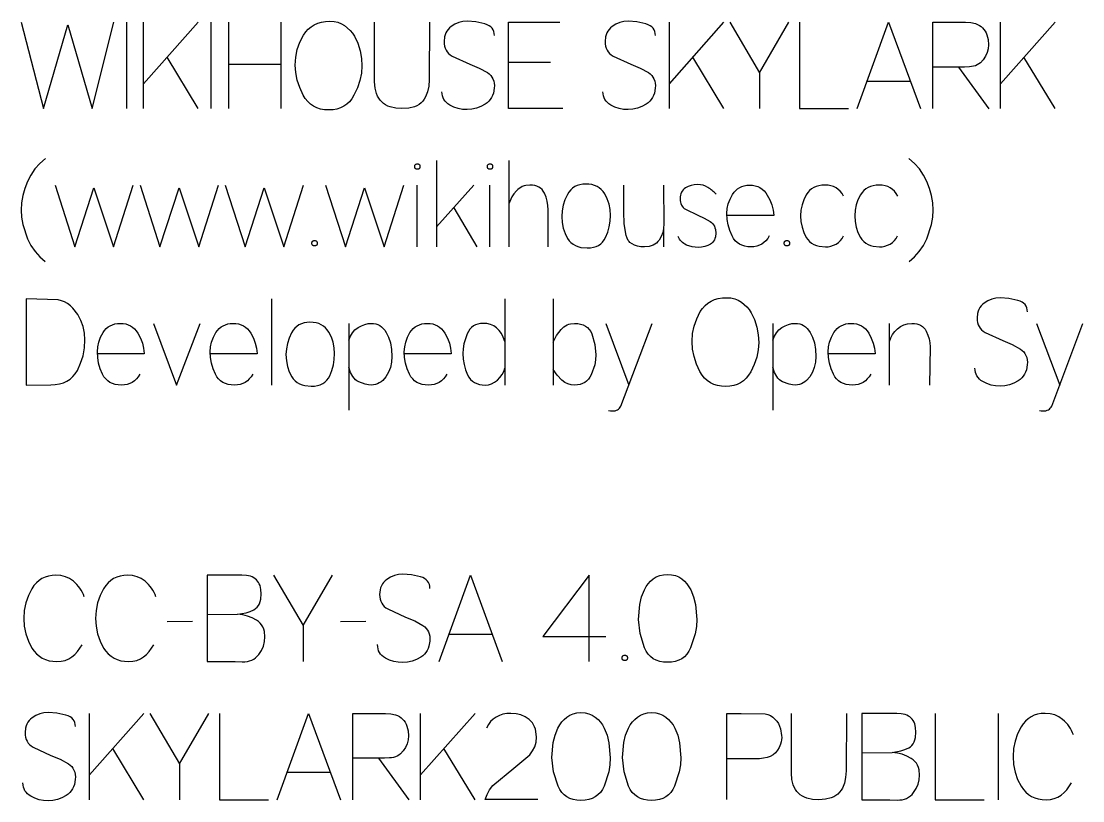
# Model space of a CAD drawing. Extents: x -1220 to 1220, y -1930 to 4067.
# Drawn here: x -865 to 45, y 3399 to 4067 of the extents above; entities that cross this region are included whole.
import ezdxf

# ---------------------------------------------------------------- set-up
doc = ezdxf.new("R2010")
doc.units = 0
doc.layers.add('TC', color=220, linetype='CONTINUOUS')

msp = doc.modelspace()

# ---------------------------------------------------------------- linework, layer by layer
at = {"layer": 'TC'}
for p, q in [((-774.78, 4066.3, 0), (-774.78, 3992.3, 0)), ((-759.98, 4013.55, 0), (-713.25, 4066.3, 0)), ((-759.98, 3992.3, 0), (-759.98, 4066.3, 0)), ((-702.26, 4066.3, 0), (-702.26, 3992.3, 0)), ((-687.35, 4066.3, 0), (-687.35, 3992.3, 0)), ((-642.21, 3992.3, 0), (-642.21, 4066.3, 0)), ((-309.43, 4013.55, 0), (-262.7, 4066.3, 0)), ((-309.43, 3992.3, 0), (-309.43, 4066.3, 0)), ((-25.79, 4013.55, 0), (20.93, 4066.3, 0)), ((-25.79, 3992.3, 0), (-25.79, 4066.3, 0)), ((-713.25, 3992.3, 0), (-739.89, 4036.28, 0)), ((-642.21, 4030.04, 0), (-687.35, 4030.04, 0)), ((-411.23, 4031.94, 0), (-447.38, 4031.94, 0)), ((-262.7, 3992.3, 0), (-289.34, 4036.28, 0)), ((20.93, 3992.3, 0), (-5.71, 4036.28, 0)), ((-232.36, 4023.06, 0), (-232.36, 3992.3, 0)), ((-61.63, 4027.92, 0), (-35.84, 3992.19, 0)), ((-139.97, 4015.87, 0), (-103.18, 4015.87, 0)), ((-509.12, 3947.9, 0), (-509.12, 3873.9, 0)), ((-447.07, 3947.9, 0), (-447.07, 3873.9, 0)), ((-525.82, 3926.76, 0), (-525.82, 3873.9, 0)), ((-476.98, 3926.76, 0), (-509.12, 3891.02, 0)), ((-463.56, 3926.76, 0), (-463.56, 3873.9, 0)), ((-494.32, 3907.41, 0), (-474.45, 3873.9, 0)), ((-314.39, 3890.92, 0), (-314.39, 3873.9, 0)), ((-650.35, 3829.5, 0), (-650.35, 3755.5, 0)), ((-450.45, 3829.5, 0), (-450.45, 3755.5, 0)), ((-409.01, 3829.5, 0), (-409.01, 3755.5, 0)), ((-584.07, 3808.36, 0), (-584.07, 3733.93, 0)), ((-363.97, 3808.36, 0), (-344.1, 3755.5, 0)), ((-220.84, 3808.36, 0), (-220.84, 3733.93, 0)), ((-120.83, 3755.5, 0), (-120.83, 3808.36, 0)), ((5.07, 3808.36, 0), (24.95, 3755.5, 0)), ((-718.22, 3552.95, 0), (-739.89, 3552.74, 0)), ((-623.29, 3549.46, 0), (-623.29, 3518.7, 0)), ((-569.48, 3552.95, 0), (-591.15, 3552.74, 0)), ((-498.23, 3542.27, 0), (-461.44, 3542.27, 0)), ((-417.78, 3540.05, 0), (-364.08, 3540.05, 0)), ((-806.39, 3421.55, 0), (-759.66, 3474.3, 0)), ((-806.39, 3400.3, 0), (-806.39, 3474.3, 0)), ((-522.76, 3421.55, 0), (-476.03, 3474.3, 0)), ((-522.76, 3400.3, 0), (-522.76, 3474.3, 0)), ((-27.8, 3474.3, 0), (-27.8, 3400.3, 0)), ((-759.66, 3400.3, 0), (-786.3, 3444.28, 0)), ((-476.03, 3400.3, 0), (-502.67, 3444.28, 0)), ((-729.32, 3431.06, 0), (-729.32, 3400.3, 0)), ((-558.59, 3435.92, 0), (-532.8, 3400.19, 0)), ((-636.93, 3423.87, 0), (-600.14, 3423.87, 0))]:
    msp.add_line(p, q, dxfattribs=at)
for points in [[(-864.85, 4066.3), (-845.82, 3992.3), (-824.99, 4064.08), (-804.06, 3992.3), (-785.56, 4066.3)], [(-514.93, 4066.3), (-515.25, 4017.04), (-515.63, 4011.45), (-516.68, 4006.54), (-518.38, 4002.31), (-519.48, 4000.44), (-520.75, 3998.75), (-522.18, 3997.24), (-523.85, 3995.93), (-525.74, 3994.82), (-527.86, 3993.91), (-532.78, 3992.7), (-538.61, 3992.3), (-544, 3992.66), (-548.68, 3993.73), (-550.76, 3994.53), (-552.67, 3995.51), (-554.4, 3996.67), (-555.95, 3998.01), (-557.33, 3999.52), (-558.53, 4001.22), (-559.56, 4003.09), (-560.42, 4005.14), (-561.6, 4009.78), (-562.08, 4015.13), (-562.08, 4066.3)], [(-459.43, 4054.99), (-459.56, 4056.78), (-459.94, 4058.42), (-460.58, 4059.89), (-461.47, 4061.2), (-462.61, 4062.35), (-464.01, 4063.33), (-465.67, 4064.16), (-467.57, 4064.82), (-475.34, 4066.56), (-482.59, 4067.14), (-486.34, 4066.86), (-489.91, 4066.01), (-493.27, 4064.59), (-496.43, 4062.6), (-497.87, 4061.43), (-499.12, 4060.13), (-500.17, 4058.72), (-501.03, 4057.18), (-501.7, 4055.52), (-502.18, 4053.74), (-502.57, 4049.81), (-502.46, 4047.74), (-502.13, 4045.82), (-501.58, 4044.04), (-500.82, 4042.41), (-499.84, 4040.92), (-498.64, 4039.58), (-497.22, 4038.38), (-495.59, 4037.33), (-480.37, 4030.36), (-472.52, 4027.08), (-465.46, 4023.17), (-463.91, 4022.03), (-462.59, 4020.74), (-461.51, 4019.3), (-460.65, 4017.7), (-460.03, 4015.94), (-459.63, 4014.03), (-459.47, 4011.96), (-459.54, 4009.74), (-460.31, 4005.43), (-460.99, 4003.5), (-461.87, 4001.71), (-462.94, 4000.06), (-464.22, 3998.56), (-465.69, 3997.21), (-467.36, 3996), (-470.98, 3994.05), (-474.74, 3992.64), (-478.64, 3991.78), (-482.69, 3991.45), (-486.68, 3991.65), (-490.49, 3992.35), (-494.13, 3993.55), (-497.6, 3995.26), (-499.18, 3996.29), (-500.56, 3997.45), (-501.72, 3998.71), (-502.67, 4000.1), (-503.41, 4001.59), (-503.94, 4003.21), (-504.26, 4004.94), (-504.36, 4006.78)], [(-400.66, 3992.3), (-447.38, 3992.3), (-447.38, 4066.3), (-403.41, 4066.3)], [(-321.48, 4054.99), (-321.6, 4056.78), (-321.99, 4058.42), (-322.62, 4059.89), (-323.51, 4061.2), (-324.66, 4062.35), (-326.06, 4063.33), (-327.71, 4064.16), (-329.62, 4064.82), (-337.39, 4066.56), (-344.63, 4067.14), (-348.39, 4066.86), (-351.95, 4066.01), (-355.31, 4064.59), (-358.48, 4062.6), (-359.91, 4061.43), (-361.16, 4060.13), (-362.21, 4058.72), (-363.08, 4057.18), (-363.75, 4055.52), (-364.22, 4053.74), (-364.61, 4049.81), (-364.5, 4047.74), (-364.17, 4045.82), (-363.63, 4044.04), (-362.86, 4042.41), (-361.88, 4040.92), (-360.68, 4039.58), (-359.27, 4038.38), (-357.63, 4037.33), (-342.41, 4030.36), (-334.56, 4027.08), (-327.5, 4023.17), (-325.95, 4022.03), (-324.63, 4020.74), (-323.55, 4019.3), (-322.69, 4017.7), (-322.07, 4015.94), (-321.67, 4014.03), (-321.51, 4011.96), (-321.58, 4009.74), (-322.35, 4005.43), (-323.03, 4003.5), (-323.91, 4001.71), (-324.99, 4000.06), (-326.26, 3998.56), (-327.73, 3997.21), (-329.41, 3996), (-333.02, 3994.05), (-336.78, 3992.64), (-340.68, 3991.78), (-344.73, 3991.45), (-348.72, 3991.65), (-352.53, 3992.35), (-356.17, 3993.55), (-359.64, 3995.26), (-361.23, 3996.29), (-362.6, 3997.45), (-363.76, 3998.71), (-364.71, 4000.1), (-365.45, 4001.59), (-365.98, 4003.21), (-366.3, 4004.94), (-366.41, 4006.78)], [(-257.73, 4066.3), (-232.36, 4023.06), (-207.09, 4066.3)], [(-198.11, 4066.3), (-198.11, 3992.3), (-155.93, 3992.3)], [(-148.53, 3992.3), (-121.68, 4066.3), (-94.4, 3992.3)], [(-83.83, 3992.3), (-83.83, 4066.3), (-55.82, 4066.3), (-51.21, 4066), (-47.21, 4065.09), (-45.45, 4064.41), (-43.83, 4063.58), (-42.38, 4062.6), (-41.07, 4061.46), (-39.92, 4060.18), (-38.92, 4058.74), (-38.07, 4057.16), (-37.38, 4055.42), (-36.46, 4051.49), (-36.15, 4046.95), (-36.43, 4043.54), (-37.26, 4040.27), (-38.65, 4037.14), (-40.59, 4034.16), (-42.95, 4031.61), (-44.28, 4030.59), (-45.69, 4029.75), (-47.21, 4029.08), (-48.82, 4028.59), (-50.53, 4028.28), (-52.33, 4028.14), (-56.66, 4027.92), (-61.63, 4027.92), (-83.73, 4027.92)], [(-844.13, 3949.7), (-848.9, 3945.36), (-853.06, 3940.6), (-856.62, 3935.42), (-859.56, 3929.82), (-861.87, 3923.92), (-863.53, 3917.85), (-864.52, 3911.61), (-864.85, 3905.19), (-864.52, 3899.19), (-863.53, 3893.14), (-859.56, 3880.88), (-856.58, 3875.06), (-853.03, 3869.88), (-848.92, 3865.34), (-844.23, 3861.42)], [(-104.13, 3861.42), (-99.45, 3865.34), (-95.35, 3869.88), (-91.84, 3875.06), (-88.91, 3880.88), (-84.86, 3893.14), (-83.85, 3899.19), (-83.51, 3905.19), (-83.84, 3911.61), (-84.84, 3917.85), (-86.49, 3923.92), (-88.8, 3929.82), (-91.75, 3935.42), (-95.3, 3940.6), (-99.46, 3945.36), (-104.23, 3949.7)], [(-835.88, 3926.76), (-818.97, 3873.9), (-802.58, 3924.32), (-785.67, 3873.9), (-768.86, 3926.76)], [(-762.94, 3926.76), (-746.03, 3873.9), (-729.64, 3924.32), (-712.73, 3873.9), (-695.92, 3926.76)], [(-690, 3926.76), (-673.08, 3873.9), (-656.7, 3924.32), (-639.78, 3873.9), (-622.97, 3926.76)], [(-604.05, 3926.76), (-587.14, 3873.9), (-570.75, 3924.32), (-553.84, 3873.9), (-537.03, 3926.76)], [(-413.45, 3873.9), (-413.34, 3905.61), (-413.55, 3909.37), (-414.16, 3913.01), (-415.19, 3916.55), (-416.62, 3919.99), (-417.51, 3921.58), (-418.58, 3922.95), (-419.85, 3924.11), (-421.3, 3925.06), (-422.94, 3925.8), (-424.77, 3926.33), (-426.78, 3926.65), (-428.99, 3926.76), (-432.41, 3926.45), (-433.99, 3926.07), (-435.49, 3925.54), (-436.9, 3924.86), (-438.22, 3924.02), (-439.46, 3923.03), (-440.62, 3921.89), (-442.65, 3919.42), (-444.4, 3916.74), (-447.07, 3910.79)], [(-314.5, 3926.76), (-314.29, 3893.56), (-314.49, 3889.72), (-315.21, 3886.14), (-316.45, 3882.8), (-318.2, 3879.71), (-319.28, 3878.35), (-320.5, 3877.17), (-321.87, 3876.17), (-323.38, 3875.35), (-325.04, 3874.72), (-326.84, 3874.26), (-330.89, 3873.9), (-334.07, 3874.05), (-336.9, 3874.51), (-339.38, 3875.28), (-341.51, 3876.36), (-343.29, 3877.74), (-344.05, 3878.55), (-344.72, 3879.43), (-345.8, 3881.43), (-346.53, 3883.73), (-348.12, 3893.75), (-348.65, 3903.92), (-348.43, 3926.76)], [(-223.9, 3883.2), (-225.26, 3881.02), (-226.78, 3879.13), (-228.48, 3877.53), (-230.35, 3876.22), (-232.39, 3875.21), (-234.61, 3874.48), (-236.99, 3874.04), (-239.55, 3873.9), (-242.37, 3874.04), (-244.97, 3874.48), (-247.34, 3875.21), (-249.49, 3876.22), (-251.41, 3877.53), (-253.11, 3879.13), (-254.58, 3881.02), (-255.83, 3883.2), (-257.77, 3887.89), (-259.16, 3892.64), (-259.99, 3897.45), (-260.27, 3902.34), (-259.96, 3906.62), (-259.05, 3910.79), (-257.53, 3914.86), (-255.41, 3918.83), (-254.09, 3920.69), (-252.62, 3922.3), (-251.01, 3923.66), (-249.25, 3924.77), (-247.34, 3925.64), (-245.28, 3926.26), (-243.07, 3926.63), (-240.71, 3926.76), (-238.25, 3926.62), (-235.96, 3926.23), (-233.83, 3925.57), (-231.86, 3924.64), (-230.05, 3923.45), (-228.4, 3922), (-226.92, 3920.28), (-225.59, 3918.3), (-223.35, 3914.08), (-221.68, 3909.79), (-220.6, 3905.42), (-220.1, 3900.96), (-220.1, 3900.64), (-260.37, 3900.64)], [(-160.16, 3917.45), (-161.52, 3919.63), (-163.06, 3921.52), (-164.78, 3923.12), (-166.68, 3924.43), (-168.77, 3925.45), (-171.04, 3926.17), (-173.49, 3926.61), (-176.12, 3926.76), (-178.8, 3926.63), (-181.29, 3926.24), (-183.58, 3925.6), (-185.69, 3924.69), (-187.6, 3923.54), (-189.32, 3922.12), (-190.85, 3920.44), (-192.19, 3918.51), (-194.32, 3914.29), (-195.84, 3909.87), (-196.75, 3905.25), (-197.05, 3900.43), (-196.75, 3895.48), (-195.84, 3890.76), (-194.32, 3886.28), (-192.19, 3882.04), (-190.87, 3880.13), (-189.34, 3878.48), (-187.6, 3877.08), (-185.66, 3875.93), (-183.51, 3875.04), (-181.15, 3874.41), (-175.8, 3873.9), (-173.45, 3874.05), (-171.15, 3874.51), (-168.9, 3875.27), (-166.71, 3876.33), (-164.69, 3877.68), (-162.96, 3879.29), (-161.52, 3881.17), (-160.37, 3883.31)], [(-113.75, 3917.45), (-115.11, 3919.63), (-116.65, 3921.52), (-118.37, 3923.12), (-120.28, 3924.43), (-122.36, 3925.45), (-124.63, 3926.17), (-127.08, 3926.61), (-129.71, 3926.76), (-132.39, 3926.63), (-134.88, 3926.24), (-137.17, 3925.6), (-139.28, 3924.69), (-141.19, 3923.54), (-142.91, 3922.12), (-144.44, 3920.44), (-145.78, 3918.51), (-147.91, 3914.29), (-149.43, 3909.87), (-150.34, 3905.25), (-150.64, 3900.43), (-150.34, 3895.48), (-149.43, 3890.76), (-147.91, 3886.28), (-145.78, 3882.04), (-144.46, 3880.13), (-142.93, 3878.48), (-141.2, 3877.08), (-139.25, 3875.93), (-137.1, 3875.04), (-134.74, 3874.41), (-129.39, 3873.9), (-127.04, 3874.05), (-124.74, 3874.51), (-122.5, 3875.27), (-120.3, 3876.33), (-118.28, 3877.68), (-116.55, 3879.29), (-115.11, 3881.17), (-113.96, 3883.31)], [(-2.75, 3818.19), (-2.88, 3819.98), (-3.26, 3821.62), (-3.89, 3823.09), (-4.78, 3824.4), (-5.93, 3825.55), (-7.33, 3826.53), (-8.98, 3827.36), (-10.89, 3828.02), (-18.66, 3829.76), (-25.9, 3830.34), (-29.66, 3830.06), (-33.22, 3829.21), (-36.58, 3827.79), (-39.75, 3825.8), (-41.19, 3824.63), (-42.43, 3823.33), (-43.48, 3821.92), (-44.35, 3820.38), (-45.02, 3818.72), (-45.5, 3816.94), (-45.88, 3813.01), (-45.77, 3810.94), (-45.44, 3809.02), (-44.9, 3807.24), (-44.14, 3805.61), (-43.15, 3804.12), (-41.95, 3802.78), (-40.54, 3801.58), (-38.9, 3800.53), (-23.68, 3793.56), (-15.83, 3790.28), (-8.77, 3786.37), (-7.22, 3785.23), (-5.91, 3783.94), (-4.82, 3782.5), (-3.96, 3780.9), (-3.34, 3779.14), (-2.95, 3777.23), (-2.78, 3775.16), (-2.85, 3772.94), (-3.62, 3768.63), (-4.3, 3766.7), (-5.18, 3764.91), (-6.26, 3763.26), (-7.53, 3761.76), (-9.01, 3760.41), (-10.68, 3759.2), (-14.29, 3757.25), (-18.05, 3755.84), (-21.96, 3754.98), (-26.01, 3754.65), (-29.99, 3754.85), (-33.8, 3755.55), (-37.44, 3756.75), (-40.91, 3758.46), (-42.5, 3759.49), (-43.87, 3760.65), (-45.03, 3761.91), (-45.99, 3763.3), (-46.73, 3764.79), (-47.25, 3766.41), (-47.57, 3768.14), (-47.68, 3769.98)], [(-763.26, 3764.8), (-764.61, 3762.62), (-766.14, 3760.73), (-767.84, 3759.13), (-769.71, 3757.82), (-771.75, 3756.81), (-773.96, 3756.08), (-776.35, 3755.64), (-778.9, 3755.5), (-781.72, 3755.64), (-784.32, 3756.08), (-786.69, 3756.81), (-788.84, 3757.82), (-790.76, 3759.13), (-792.46, 3760.73), (-793.93, 3762.62), (-795.18, 3764.8), (-797.12, 3769.49), (-798.51, 3774.24), (-799.34, 3779.05), (-799.62, 3783.94), (-799.32, 3788.22), (-798.41, 3792.39), (-796.89, 3796.46), (-794.76, 3800.43), (-793.44, 3802.29), (-791.98, 3803.9), (-790.36, 3805.26), (-788.6, 3806.37), (-786.69, 3807.24), (-784.63, 3807.86), (-782.42, 3808.23), (-780.07, 3808.36), (-777.61, 3808.22), (-775.31, 3807.83), (-773.18, 3807.17), (-771.21, 3806.24), (-769.4, 3805.05), (-767.76, 3803.6), (-766.27, 3801.88), (-764.95, 3799.9), (-762.7, 3795.68), (-761.04, 3791.39), (-759.95, 3787.02), (-759.45, 3782.56), (-759.45, 3782.24), (-799.73, 3782.24)], [(-751.52, 3808.36), (-731.86, 3755.5), (-711.46, 3808.36)], [(-666.53, 3764.8), (-667.88, 3762.62), (-669.41, 3760.73), (-671.11, 3759.13), (-672.98, 3757.82), (-675.02, 3756.81), (-677.23, 3756.08), (-679.62, 3755.64), (-682.17, 3755.5), (-685, 3755.64), (-687.59, 3756.08), (-689.96, 3756.81), (-692.11, 3757.82), (-694.03, 3759.13), (-695.73, 3760.73), (-697.21, 3762.62), (-698.45, 3764.8), (-700.4, 3769.49), (-701.78, 3774.24), (-702.62, 3779.05), (-702.89, 3783.94), (-702.59, 3788.22), (-701.68, 3792.39), (-700.16, 3796.46), (-698.03, 3800.43), (-696.71, 3802.29), (-695.25, 3803.9), (-693.64, 3805.26), (-691.87, 3806.37), (-689.96, 3807.24), (-687.9, 3807.86), (-685.69, 3808.23), (-683.34, 3808.36), (-680.88, 3808.22), (-678.59, 3807.83), (-676.45, 3807.17), (-674.48, 3806.24), (-672.67, 3805.05), (-671.03, 3803.6), (-669.54, 3801.88), (-668.22, 3799.9), (-665.97, 3795.68), (-664.31, 3791.39), (-663.22, 3787.02), (-662.72, 3782.56), (-662.72, 3782.24), (-703, 3782.24)], [(-584.07, 3793.87), (-582.79, 3797.38), (-581.06, 3800.37), (-578.88, 3802.87), (-576.25, 3804.87), (-573.39, 3806.39), (-570.54, 3807.48), (-567.69, 3808.14), (-564.83, 3808.36), (-562.9, 3808.24), (-561.06, 3807.87), (-559.33, 3807.27), (-557.7, 3806.43), (-556.16, 3805.34), (-554.72, 3804.02), (-553.38, 3802.45), (-552.15, 3800.64), (-550.02, 3796.45), (-548.5, 3791.6), (-547.59, 3786.09), (-547.28, 3779.92), (-547.61, 3775.08), (-548.58, 3770.59), (-550.2, 3766.46), (-552.46, 3762.69), (-555.13, 3759.54), (-556.57, 3758.31), (-558.07, 3757.3), (-559.63, 3756.51), (-561.26, 3755.95), (-562.96, 3755.61), (-564.73, 3755.5), (-567.32, 3755.67), (-570.01, 3756.19), (-575.72, 3758.25), (-577.15, 3759.07), (-578.46, 3760.1), (-579.67, 3761.35), (-580.77, 3762.82), (-582.64, 3766.39), (-584.07, 3770.83)], [(-500.24, 3764.8), (-501.59, 3762.62), (-503.12, 3760.73), (-504.82, 3759.13), (-506.69, 3757.82), (-508.73, 3756.81), (-510.94, 3756.08), (-513.33, 3755.64), (-515.89, 3755.5), (-518.71, 3755.64), (-521.3, 3756.08), (-523.68, 3756.81), (-525.82, 3757.82), (-527.75, 3759.13), (-529.44, 3760.73), (-530.92, 3762.62), (-532.17, 3764.8), (-534.11, 3769.49), (-535.5, 3774.24), (-536.33, 3779.05), (-536.61, 3783.94), (-536.3, 3788.22), (-535.39, 3792.39), (-533.87, 3796.46), (-531.74, 3800.43), (-530.43, 3802.29), (-528.96, 3803.9), (-527.35, 3805.26), (-525.58, 3806.37), (-523.67, 3807.24), (-521.61, 3807.86), (-519.41, 3808.23), (-517.05, 3808.36), (-514.59, 3808.22), (-512.3, 3807.83), (-510.17, 3807.17), (-508.19, 3806.24), (-506.39, 3805.05), (-504.74, 3803.6), (-503.25, 3801.88), (-501.93, 3799.9), (-499.68, 3795.68), (-498.02, 3791.39), (-496.94, 3787.02), (-496.43, 3782.56), (-496.43, 3782.24), (-536.71, 3782.24)], [(-450.45, 3792.92), (-451.8, 3796.54), (-453.43, 3799.67), (-455.34, 3802.33), (-457.53, 3804.5), (-460, 3806.19), (-462.74, 3807.39), (-465.76, 3808.12), (-469.05, 3808.36), (-471.44, 3808.22), (-473.63, 3807.79), (-475.63, 3807.09), (-477.43, 3806.11), (-479.04, 3804.85), (-480.45, 3803.3), (-481.67, 3801.48), (-482.69, 3799.37), (-485.47, 3790.7), (-486.16, 3786.53), (-486.39, 3782.46), (-486.14, 3777.71), (-485.39, 3773.07), (-484.13, 3768.56), (-482.37, 3764.17), (-481.23, 3762.14), (-479.88, 3760.38), (-478.3, 3758.89), (-476.51, 3757.67), (-474.49, 3756.72), (-472.26, 3756.04), (-469.82, 3755.63), (-467.15, 3755.5), (-464.49, 3755.77), (-461.89, 3756.58), (-459.36, 3757.94), (-456.9, 3759.83), (-454.67, 3762.09), (-452.85, 3764.51), (-451.45, 3767.11), (-450.45, 3769.88)], [(-409.01, 3792.18), (-406.1, 3797.84), (-402.24, 3803.18), (-399.86, 3805.44), (-398.56, 3806.33), (-397.17, 3807.06), (-395.7, 3807.63), (-394.16, 3808.03), (-390.83, 3808.36), (-388.07, 3808.21), (-385.57, 3807.79), (-383.33, 3807.08), (-381.34, 3806.08), (-379.6, 3804.81), (-378.12, 3803.24), (-376.89, 3801.4), (-375.92, 3799.26), (-373.3, 3790.28), (-372.43, 3781.29), (-372.69, 3777.14), (-373.46, 3772.92), (-376.55, 3764.27), (-377.65, 3762.22), (-378.93, 3760.43), (-380.4, 3758.93), (-382.05, 3757.69), (-383.89, 3756.73), (-385.91, 3756.05), (-388.12, 3755.64), (-390.51, 3755.5), (-393.61, 3755.76), (-396.48, 3756.53), (-399.11, 3757.82), (-401.5, 3759.62), (-405.65, 3764.01), (-409.01, 3768.92)], [(-361.54, 3733.83), (-359.85, 3733.43), (-358.37, 3733.3), (-357.08, 3733.37), (-355.89, 3733.56), (-354.8, 3733.89), (-353.83, 3734.36), (-352.95, 3734.95), (-352.19, 3735.68), (-351.53, 3736.54), (-350.97, 3737.53), (-324.33, 3808.36)], [(-220.84, 3793.87), (-219.55, 3797.38), (-217.82, 3800.37), (-215.64, 3802.87), (-213.01, 3804.87), (-210.16, 3806.39), (-207.31, 3807.48), (-204.45, 3808.14), (-201.6, 3808.36), (-199.66, 3808.24), (-197.83, 3807.87), (-196.1, 3807.27), (-194.46, 3806.43), (-192.92, 3805.34), (-191.49, 3804.02), (-190.15, 3802.45), (-188.91, 3800.64), (-186.78, 3796.45), (-185.26, 3791.6), (-184.35, 3786.09), (-184.05, 3779.92), (-184.37, 3775.08), (-185.34, 3770.59), (-186.96, 3766.46), (-189.23, 3762.69), (-191.9, 3759.54), (-193.33, 3758.31), (-194.83, 3757.3), (-196.4, 3756.51), (-198.03, 3755.95), (-199.73, 3755.61), (-201.49, 3755.5), (-204.08, 3755.67), (-206.78, 3756.19), (-212.49, 3758.25), (-213.91, 3759.07), (-215.23, 3760.1), (-216.43, 3761.35), (-217.53, 3762.82), (-219.4, 3766.39), (-220.84, 3770.83)], [(-137.01, 3764.8), (-138.36, 3762.62), (-139.89, 3760.73), (-141.58, 3759.13), (-143.45, 3757.82), (-145.5, 3756.81), (-147.71, 3756.08), (-150.09, 3755.64), (-152.65, 3755.5), (-155.47, 3755.64), (-158.07, 3756.08), (-160.44, 3756.81), (-162.59, 3757.82), (-164.51, 3759.13), (-166.21, 3760.73), (-167.68, 3762.62), (-168.93, 3764.8), (-170.87, 3769.49), (-172.26, 3774.24), (-173.09, 3779.05), (-173.37, 3783.94), (-173.07, 3788.22), (-172.16, 3792.39), (-170.64, 3796.46), (-168.51, 3800.43), (-167.19, 3802.29), (-165.73, 3803.9), (-164.11, 3805.26), (-162.35, 3806.37), (-160.44, 3807.24), (-158.38, 3807.86), (-156.17, 3808.23), (-153.81, 3808.36), (-151.36, 3808.22), (-149.06, 3807.83), (-146.93, 3807.17), (-144.96, 3806.24), (-143.15, 3805.05), (-141.5, 3803.6), (-140.02, 3801.88), (-138.7, 3799.9), (-136.45, 3795.68), (-134.79, 3791.39), (-133.7, 3787.02), (-133.2, 3782.56), (-133.2, 3782.24), (-173.48, 3782.24)], [(-120.83, 3792.71), (-119.7, 3795.9), (-118.21, 3798.82), (-116.37, 3801.45), (-114.17, 3803.81), (-111.57, 3805.8), (-108.62, 3807.22), (-105.33, 3808.07), (-101.7, 3808.36), (-99.56, 3808.25), (-97.6, 3807.94), (-95.81, 3807.42), (-94.19, 3806.69), (-92.74, 3805.75), (-91.47, 3804.61), (-90.37, 3803.26), (-89.43, 3801.7), (-87.96, 3798.39), (-86.92, 3795.04), (-86.32, 3791.63), (-86.16, 3788.16), (-86.58, 3755.5)], [(7.51, 3733.83), (9.2, 3733.43), (10.68, 3733.3), (11.97, 3733.37), (13.16, 3733.56), (14.25, 3733.89), (15.22, 3734.36), (16.1, 3734.95), (16.86, 3735.68), (17.52, 3736.54), (18.08, 3737.53), (44.72, 3808.36)], [(-514.62, 3581.39), (-514.74, 3583.18), (-515.13, 3584.82), (-515.76, 3586.29), (-516.65, 3587.6), (-517.8, 3588.75), (-519.2, 3589.73), (-520.85, 3590.56), (-522.76, 3591.22), (-530.53, 3592.96), (-537.77, 3593.54), (-541.53, 3593.26), (-545.09, 3592.41), (-548.45, 3590.99), (-551.62, 3589), (-553.05, 3587.83), (-554.3, 3586.53), (-555.35, 3585.12), (-556.22, 3583.58), (-556.89, 3581.92), (-557.36, 3580.14), (-557.75, 3576.21), (-557.64, 3574.14), (-557.31, 3572.22), (-556.77, 3570.44), (-556, 3568.81), (-555.02, 3567.32), (-553.82, 3565.98), (-552.41, 3564.78), (-550.77, 3563.73), (-535.55, 3556.76), (-527.7, 3553.48), (-520.64, 3549.57), (-519.09, 3548.43), (-517.77, 3547.14), (-516.69, 3545.7), (-515.83, 3544.1), (-515.21, 3542.34), (-514.81, 3540.43), (-514.65, 3538.36), (-514.72, 3536.14), (-515.49, 3531.83), (-516.17, 3529.9), (-517.05, 3528.11), (-518.13, 3526.46), (-519.4, 3524.96), (-520.87, 3523.61), (-522.55, 3522.4), (-526.16, 3520.45), (-529.92, 3519.04), (-533.82, 3518.18), (-537.87, 3517.85), (-541.86, 3518.05), (-545.67, 3518.75), (-549.31, 3519.95), (-552.78, 3521.66), (-554.37, 3522.69), (-555.74, 3523.85), (-556.9, 3525.11), (-557.85, 3526.5), (-558.59, 3527.99), (-559.12, 3529.61), (-559.44, 3531.34), (-559.55, 3533.18)], [(-378.35, 3518.7), (-378.25, 3592.8), (-417.78, 3540.05)], [(-705.54, 3592.7), (-705.54, 3518.7), (-681.65, 3518.7), (-675.41, 3518.49), (-673.2, 3518.52), (-671.11, 3518.77), (-669.15, 3519.23), (-667.32, 3519.91), (-665.61, 3520.82), (-664.03, 3521.94), (-662.57, 3523.27), (-661.24, 3524.83), (-658.98, 3528.3), (-657.36, 3531.94), (-656.39, 3535.75), (-656.06, 3539.74), (-656.51, 3544.4), (-657.07, 3546.47), (-657.86, 3548.35), (-658.87, 3550.06), (-660.11, 3551.59), (-661.57, 3552.94), (-663.25, 3554.11), (-666.96, 3556.1), (-670.92, 3557.63), (-675.1, 3558.69), (-679.53, 3559.29)], [(-705.54, 3558.98), (-679.53, 3559.29), (-672.05, 3560.51), (-668.65, 3561.63), (-665.47, 3563.1), (-664.01, 3564.05), (-662.74, 3565.22), (-661.67, 3566.6), (-660.79, 3568.2), (-660.11, 3570.01), (-659.62, 3572.04), (-659.23, 3576.74), (-659.49, 3580.48), (-660.26, 3583.72), (-660.84, 3585.15), (-661.55, 3586.46), (-662.39, 3587.65), (-663.36, 3588.71), (-664.45, 3589.64), (-665.68, 3590.45), (-667.03, 3591.14), (-668.51, 3591.7), (-671.86, 3592.45), (-675.73, 3592.7), (-705.54, 3592.7)], [(-648.66, 3592.7), (-623.29, 3549.46), (-598.03, 3592.7)], [(-506.79, 3518.7), (-479.94, 3592.7), (-452.67, 3518.7)], [(-818.44, 3462.99), (-818.57, 3464.78), (-818.95, 3466.42), (-819.58, 3467.89), (-820.47, 3469.2), (-821.62, 3470.35), (-823.02, 3471.33), (-824.67, 3472.16), (-826.58, 3472.82), (-834.35, 3474.56), (-841.59, 3475.14), (-845.35, 3474.86), (-848.91, 3474.01), (-852.27, 3472.59), (-855.44, 3470.6), (-856.88, 3469.43), (-858.12, 3468.13), (-859.18, 3466.72), (-860.04, 3465.18), (-860.71, 3463.52), (-861.19, 3461.74), (-861.57, 3457.81), (-861.46, 3455.74), (-861.13, 3453.82), (-860.59, 3452.04), (-859.83, 3450.41), (-858.85, 3448.92), (-857.65, 3447.58), (-856.23, 3446.38), (-854.59, 3445.33), (-839.37, 3438.36), (-831.52, 3435.08), (-824.47, 3431.17), (-822.92, 3430.03), (-821.6, 3428.74), (-820.51, 3427.3), (-819.66, 3425.7), (-819.03, 3423.94), (-818.64, 3422.03), (-818.48, 3419.96), (-818.55, 3417.74), (-819.31, 3413.43), (-819.99, 3411.5), (-820.87, 3409.71), (-821.95, 3408.06), (-823.22, 3406.56), (-824.7, 3405.21), (-826.37, 3404), (-829.98, 3402.05), (-833.74, 3400.64), (-837.65, 3399.78), (-841.7, 3399.45), (-845.68, 3399.65), (-849.49, 3400.35), (-853.13, 3401.55), (-856.6, 3403.26), (-858.19, 3404.29), (-859.56, 3405.45), (-860.73, 3406.71), (-861.68, 3408.1), (-862.42, 3409.59), (-862.95, 3411.21), (-863.26, 3412.94), (-863.37, 3414.78)], [(-754.69, 3474.3), (-729.32, 3431.06), (-704.06, 3474.3)], [(-695.07, 3474.3), (-695.07, 3400.3), (-652.89, 3400.3)], [(-645.49, 3400.3), (-618.64, 3474.3), (-591.37, 3400.3)], [(-580.79, 3400.3), (-580.79, 3474.3), (-552.78, 3474.3), (-548.17, 3474), (-544.18, 3473.09), (-542.41, 3472.41), (-540.8, 3471.58), (-539.34, 3470.6), (-538.03, 3469.46), (-536.88, 3468.18), (-535.88, 3466.74), (-535.04, 3465.16), (-534.35, 3463.42), (-533.42, 3459.49), (-533.12, 3454.95), (-533.39, 3451.54), (-534.23, 3448.27), (-535.61, 3445.14), (-537.56, 3442.16), (-539.92, 3439.61), (-541.24, 3438.59), (-542.66, 3437.75), (-544.17, 3437.08), (-545.78, 3436.59), (-547.49, 3436.28), (-549.29, 3436.14), (-553.63, 3435.92), (-558.59, 3435.92), (-580.69, 3435.92)], [(-422.22, 3400.4), (-467.36, 3400.51), (-465.71, 3404.86), (-463.5, 3408.84), (-460.74, 3412.42), (-442.63, 3427.26), (-429.2, 3438.88), (-426.66, 3442.13), (-424.84, 3445.73), (-423.75, 3449.69), (-423.39, 3454), (-423.78, 3458.67), (-424.26, 3460.79), (-424.94, 3462.75), (-425.82, 3464.57), (-426.89, 3466.23), (-428.16, 3467.75), (-429.62, 3469.12), (-432.95, 3471.39), (-436.68, 3473), (-440.82, 3473.98), (-445.37, 3474.3), (-448.89, 3474.1), (-452.15, 3473.51), (-455.16, 3472.53), (-457.9, 3471.15), (-460.39, 3469.39), (-462.62, 3467.22), (-464.59, 3464.67), (-466.31, 3461.72)], [(-157.83, 3474.3), (-158.15, 3425.04), (-158.53, 3419.45), (-159.58, 3414.54), (-161.28, 3410.31), (-162.38, 3408.44), (-163.65, 3406.75), (-165.08, 3405.24), (-166.74, 3403.93), (-168.64, 3402.82), (-170.75, 3401.91), (-175.68, 3400.7), (-181.51, 3400.3), (-186.9, 3400.66), (-191.58, 3401.73), (-193.66, 3402.53), (-195.56, 3403.51), (-197.29, 3404.67), (-198.85, 3406.01), (-200.23, 3407.52), (-201.43, 3409.22), (-202.46, 3411.09), (-203.31, 3413.14), (-204.5, 3417.78), (-204.98, 3423.13), (-204.98, 3474.3)], [(-144.51, 3474.3), (-144.51, 3400.3), (-120.62, 3400.3), (-114.38, 3400.09), (-112.17, 3400.12), (-110.09, 3400.37), (-108.13, 3400.83), (-106.3, 3401.51), (-104.59, 3402.42), (-103, 3403.54), (-101.55, 3404.87), (-100.22, 3406.43), (-97.95, 3409.9), (-96.33, 3413.54), (-95.36, 3417.35), (-95.04, 3421.34), (-95.49, 3426), (-96.05, 3428.07), (-96.83, 3429.95), (-97.84, 3431.66), (-99.08, 3433.19), (-100.54, 3434.54), (-102.23, 3435.71), (-105.94, 3437.7), (-109.89, 3439.23), (-114.08, 3440.29), (-118.51, 3440.89)], [(-144.51, 3440.58), (-118.51, 3440.89), (-111.03, 3442.11), (-107.62, 3443.23), (-104.45, 3444.7), (-102.98, 3445.65), (-101.72, 3446.82), (-100.64, 3448.2), (-99.77, 3449.8), (-99.09, 3451.61), (-98.6, 3453.64), (-98.21, 3458.34), (-98.47, 3462.08), (-99.24, 3465.32), (-99.82, 3466.75), (-100.53, 3468.06), (-101.36, 3469.25), (-102.33, 3470.31), (-103.43, 3471.24), (-104.65, 3472.05), (-106, 3472.74), (-107.48, 3473.3), (-110.83, 3474.05), (-114.7, 3474.3), (-144.51, 3474.3)], [(-81.82, 3474.3), (-81.82, 3400.3), (-39.64, 3400.3)]]:
    msp.add_lwpolyline(points, dxfattribs=at)
for points in [[(-600.35, 4067.14), (-596.79, 4066.91), (-593.51, 4066.22), (-590.5, 4065.06), (-587.77, 4063.44), (-583.07, 4059.35), (-581.07, 4056.92), (-579.31, 4054.25), (-576.41, 4048.35), (-574.45, 4041.88), (-573.26, 4035.25), (-572.87, 4028.88), (-573.29, 4022.59), (-574.58, 4016.3), (-576.73, 4010.01), (-579.74, 4003.72), (-581.55, 4000.77), (-583.62, 3998.21), (-585.93, 3996.05), (-588.48, 3994.28), (-591.29, 3992.91), (-594.35, 3991.92), (-597.65, 3991.33), (-601.2, 3991.14), (-604.87, 3991.34), (-608.29, 3991.94), (-611.44, 3992.94), (-614.33, 3994.33), (-616.96, 3996.13), (-619.33, 3998.33), (-621.44, 4000.93), (-623.29, 4003.93), (-626.25, 4010.33), (-628.37, 4016.75), (-629.63, 4023.17), (-630.06, 4029.62), (-629.61, 4036.37), (-628.29, 4042.88), (-626.07, 4049.16), (-622.97, 4055.2), (-621.05, 4058), (-618.86, 4060.43), (-616.42, 4062.48), (-613.72, 4064.16), (-610.77, 4065.47), (-607.55, 4066.4), (-604.08, 4066.96)], [(-525.4, 3944.94), (-524.88, 3944.9), (-524.43, 3944.8), (-524.23, 3944.72), (-524.05, 3944.63), (-523.88, 3944.51), (-523.73, 3944.38), (-523.6, 3944.24), (-523.49, 3944.07), (-523.4, 3943.89), (-523.32, 3943.69), (-523.21, 3943.24), (-523.18, 3942.72), (-523.21, 3942.17), (-523.32, 3941.7), (-523.4, 3941.49), (-523.49, 3941.3), (-523.6, 3941.13), (-523.73, 3940.97), (-523.88, 3940.84), (-524.05, 3940.72), (-524.23, 3940.62), (-524.43, 3940.54), (-524.88, 3940.43), (-525.4, 3940.39), (-525.94, 3940.43), (-526.42, 3940.54), (-526.63, 3940.62), (-526.82, 3940.72), (-526.99, 3940.84), (-527.14, 3940.97), (-527.28, 3941.13), (-527.4, 3941.3), (-527.5, 3941.49), (-527.58, 3941.7), (-527.69, 3942.17), (-527.73, 3942.72), (-527.69, 3943.24), (-527.58, 3943.69), (-527.5, 3943.89), (-527.4, 3944.07), (-527.28, 3944.24), (-527.14, 3944.38), (-526.99, 3944.51), (-526.82, 3944.63), (-526.63, 3944.72), (-526.42, 3944.8), (-525.94, 3944.9)], [(-463.13, 3944.94), (-462.61, 3944.9), (-462.16, 3944.8), (-461.96, 3944.72), (-461.78, 3944.63), (-461.62, 3944.51), (-461.47, 3944.38), (-461.34, 3944.24), (-461.23, 3944.07), (-461.13, 3943.89), (-461.05, 3943.69), (-460.95, 3943.24), (-460.91, 3942.72), (-460.95, 3942.17), (-461.05, 3941.7), (-461.13, 3941.49), (-461.23, 3941.3), (-461.34, 3941.13), (-461.47, 3940.97), (-461.62, 3940.84), (-461.78, 3940.72), (-461.96, 3940.62), (-462.16, 3940.54), (-462.61, 3940.43), (-463.13, 3940.39), (-463.68, 3940.43), (-464.15, 3940.54), (-464.36, 3940.62), (-464.55, 3940.72), (-464.72, 3940.84), (-464.88, 3940.97), (-465.01, 3941.13), (-465.13, 3941.3), (-465.23, 3941.49), (-465.31, 3941.7), (-465.42, 3942.17), (-465.46, 3942.72), (-465.42, 3943.24), (-465.31, 3943.69), (-465.23, 3943.89), (-465.13, 3944.07), (-465.01, 3944.24), (-464.88, 3944.38), (-464.72, 3944.51), (-464.55, 3944.63), (-464.36, 3944.72), (-464.15, 3944.8), (-463.68, 3944.9)], [(-381.1, 3927.71), (-383.73, 3927.57), (-386.17, 3927.15), (-388.42, 3926.44), (-390.48, 3925.46), (-392.36, 3924.2), (-394.04, 3922.65), (-395.54, 3920.83), (-396.85, 3918.72), (-398.93, 3914.18), (-400.42, 3909.55), (-401.31, 3904.83), (-401.61, 3900.01), (-401.3, 3894.78), (-400.39, 3889.89), (-398.87, 3885.32), (-396.75, 3881.09), (-395.4, 3879.18), (-393.83, 3877.53), (-392.05, 3876.13), (-390.06, 3874.98), (-387.85, 3874.09), (-385.43, 3873.46), (-379.94, 3872.95), (-377.15, 3873.09), (-374.59, 3873.51), (-372.27, 3874.21), (-370.18, 3875.19), (-368.33, 3876.46), (-366.72, 3878), (-365.33, 3879.83), (-364.19, 3881.93), (-362.34, 3886.49), (-361.01, 3891.16), (-360.22, 3895.95), (-359.96, 3900.86), (-360.27, 3905.82), (-361.2, 3910.56), (-362.75, 3915.07), (-364.93, 3919.36), (-366.26, 3921.31), (-367.8, 3923.01), (-369.53, 3924.45), (-371.45, 3925.62), (-373.57, 3926.53), (-375.89, 3927.19), (-378.4, 3927.58)], [(-613.46, 3879.29), (-612.94, 3879.26), (-612.49, 3879.15), (-612.29, 3879.07), (-612.11, 3878.98), (-611.94, 3878.87), (-611.79, 3878.74), (-611.66, 3878.59), (-611.55, 3878.42), (-611.46, 3878.24), (-611.38, 3878.04), (-611.27, 3877.59), (-611.24, 3877.07), (-611.27, 3876.53), (-611.38, 3876.05), (-611.46, 3875.84), (-611.55, 3875.65), (-611.66, 3875.48), (-611.79, 3875.33), (-611.94, 3875.19), (-612.11, 3875.07), (-612.29, 3874.97), (-612.49, 3874.89), (-612.94, 3874.78), (-613.46, 3874.74), (-614, 3874.78), (-614.48, 3874.89), (-614.69, 3874.97), (-614.88, 3875.07), (-615.05, 3875.19), (-615.2, 3875.33), (-615.34, 3875.48), (-615.46, 3875.65), (-615.56, 3875.84), (-615.64, 3876.05), (-615.75, 3876.53), (-615.79, 3877.07), (-615.75, 3877.59), (-615.64, 3878.04), (-615.56, 3878.24), (-615.46, 3878.42), (-615.34, 3878.59), (-615.2, 3878.74), (-615.05, 3878.87), (-614.88, 3878.98), (-614.69, 3879.07), (-614.48, 3879.15), (-614, 3879.26)], [(-208.79, 3879.29), (-208.27, 3879.26), (-207.81, 3879.15), (-207.61, 3879.07), (-207.43, 3878.98), (-207.27, 3878.87), (-207.12, 3878.74), (-206.99, 3878.59), (-206.88, 3878.42), (-206.78, 3878.24), (-206.7, 3878.04), (-206.6, 3877.59), (-206.57, 3877.07), (-206.6, 3876.53), (-206.7, 3876.05), (-206.78, 3875.84), (-206.88, 3875.65), (-206.99, 3875.48), (-207.12, 3875.33), (-207.27, 3875.19), (-207.43, 3875.07), (-207.61, 3874.97), (-207.81, 3874.89), (-208.27, 3874.78), (-208.79, 3874.74), (-209.33, 3874.78), (-209.8, 3874.89), (-210.01, 3874.97), (-210.2, 3875.07), (-210.38, 3875.19), (-210.53, 3875.33), (-210.67, 3875.48), (-210.78, 3875.65), (-210.88, 3875.84), (-210.97, 3876.05), (-211.07, 3876.53), (-211.11, 3877.07), (-211.07, 3877.59), (-210.97, 3878.04), (-210.88, 3878.24), (-210.78, 3878.42), (-210.67, 3878.59), (-210.53, 3878.74), (-210.38, 3878.87), (-210.2, 3878.98), (-210.01, 3879.07), (-209.8, 3879.15), (-209.33, 3879.26)], [(-860.62, 3829.5), (-860.62, 3755.5), (-839.58, 3755.71), (-835.64, 3755.95), (-832.01, 3756.56), (-828.69, 3757.55), (-825.68, 3758.91), (-822.98, 3760.64), (-820.59, 3762.75), (-818.52, 3765.23), (-816.75, 3768.08), (-813.93, 3774.27), (-811.91, 3780.69), (-810.7, 3787.33), (-810.3, 3794.19), (-810.68, 3799.99), (-811.83, 3805.55), (-813.75, 3810.88), (-816.43, 3815.97), (-820.51, 3821.37), (-822.75, 3823.51), (-825.13, 3825.3), (-827.64, 3826.71), (-830.29, 3827.76), (-833.07, 3828.44)], [(-260.37, 3830.34), (-256.81, 3830.11), (-253.53, 3829.42), (-250.52, 3828.26), (-247.79, 3826.64), (-243.09, 3822.55), (-241.09, 3820.12), (-239.34, 3817.45), (-236.43, 3811.55), (-234.47, 3805.08), (-233.28, 3798.45), (-232.89, 3792.08), (-233.32, 3785.79), (-234.61, 3779.5), (-236.75, 3773.21), (-239.76, 3766.92), (-241.57, 3763.97), (-243.64, 3761.41), (-245.95, 3759.25), (-248.51, 3757.48), (-251.31, 3756.11), (-254.37, 3755.12), (-257.67, 3754.53), (-261.22, 3754.34), (-264.89, 3754.54), (-268.31, 3755.14), (-271.46, 3756.14), (-274.35, 3757.53), (-276.99, 3759.33), (-279.36, 3761.53), (-281.47, 3764.13), (-283.31, 3767.13), (-286.27, 3773.53), (-288.39, 3779.95), (-289.66, 3786.37), (-290.08, 3792.82), (-289.64, 3799.57), (-288.31, 3806.08), (-286.1, 3812.36), (-283, 3818.4), (-281.07, 3821.2), (-278.89, 3823.63), (-276.45, 3825.68), (-273.75, 3827.36), (-270.79, 3828.67), (-267.58, 3829.6), (-264.1, 3830.16)], [(-617.48, 3809.31), (-620.1, 3809.17), (-622.54, 3808.75), (-624.8, 3808.04), (-626.86, 3807.06), (-628.73, 3805.8), (-630.42, 3804.25), (-631.92, 3802.43), (-633.23, 3800.32), (-635.31, 3795.78), (-636.8, 3791.15), (-637.69, 3786.43), (-637.99, 3781.61), (-637.68, 3776.38), (-636.77, 3771.49), (-635.25, 3766.92), (-633.12, 3762.69), (-631.77, 3760.78), (-630.21, 3759.13), (-628.43, 3757.73), (-626.44, 3756.58), (-624.23, 3755.69), (-621.8, 3755.06), (-616.31, 3754.55), (-613.52, 3754.69), (-610.97, 3755.11), (-608.65, 3755.81), (-606.56, 3756.79), (-604.71, 3758.06), (-603.09, 3759.6), (-601.71, 3761.43), (-600.56, 3763.53), (-598.71, 3768.09), (-597.39, 3772.76), (-596.6, 3777.55), (-596.33, 3782.46), (-596.64, 3787.42), (-597.58, 3792.16), (-599.13, 3796.67), (-601.3, 3800.96), (-602.64, 3802.91), (-604.18, 3804.61), (-605.91, 3806.05), (-607.83, 3807.22), (-609.95, 3808.13), (-612.26, 3808.79), (-614.77, 3809.18)], [(-311.12, 3593.33), (-307.58, 3593.1), (-304.35, 3592.38), (-301.44, 3591.19), (-298.85, 3589.53), (-296.55, 3587.55), (-294.49, 3585.3), (-292.69, 3582.79), (-291.14, 3580.01), (-288.73, 3574.04), (-287.23, 3567.54), (-286.06, 3554.75), (-286.39, 3548.66), (-287.38, 3542.56), (-291.35, 3530.33), (-292.79, 3527.45), (-294.53, 3524.96), (-296.56, 3522.86), (-298.88, 3521.13), (-301.5, 3519.79), (-304.41, 3518.83), (-307.62, 3518.26), (-311.12, 3518.06), (-314.59, 3518.26), (-317.78, 3518.84), (-320.67, 3519.8), (-323.27, 3521.16), (-325.59, 3522.9), (-327.61, 3525.02), (-329.34, 3527.53), (-330.78, 3530.43), (-334.66, 3542.72), (-335.96, 3554.85), (-334.9, 3567.64), (-333.32, 3574.15), (-330.89, 3580.12), (-329.34, 3582.85), (-327.56, 3585.33), (-325.53, 3587.55), (-323.27, 3589.53), (-320.69, 3591.19), (-317.8, 3592.38), (-314.61, 3593.1)], [(-347.69, 3524.09), (-347.17, 3524.06), (-346.72, 3523.95), (-346.52, 3523.87), (-346.34, 3523.78), (-346.18, 3523.67), (-346.03, 3523.54), (-345.9, 3523.39), (-345.79, 3523.22), (-345.69, 3523.04), (-345.61, 3522.84), (-345.51, 3522.39), (-345.47, 3521.87), (-345.51, 3521.33), (-345.61, 3520.85), (-345.69, 3520.64), (-345.79, 3520.45), (-345.9, 3520.28), (-346.03, 3520.13), (-346.18, 3519.99), (-346.34, 3519.87), (-346.52, 3519.77), (-346.72, 3519.69), (-347.17, 3519.58), (-347.69, 3519.54), (-348.24, 3519.58), (-348.71, 3519.69), (-348.92, 3519.77), (-349.11, 3519.87), (-349.28, 3519.99), (-349.44, 3520.13), (-349.57, 3520.28), (-349.69, 3520.45), (-349.79, 3520.64), (-349.87, 3520.85), (-349.98, 3521.33), (-350.02, 3521.87), (-349.98, 3522.39), (-349.87, 3522.84), (-349.79, 3523.04), (-349.69, 3523.22), (-349.57, 3523.39), (-349.44, 3523.54), (-349.28, 3523.67), (-349.11, 3523.78), (-348.92, 3523.87), (-348.71, 3523.95), (-348.24, 3524.06)], [(-385.22, 3474.93), (-381.68, 3474.7), (-378.46, 3473.98), (-375.55, 3472.79), (-372.96, 3471.13), (-370.65, 3469.15), (-368.6, 3466.9), (-366.8, 3464.39), (-365.24, 3461.61), (-362.84, 3455.64), (-361.33, 3449.14), (-360.17, 3436.35), (-360.5, 3430.26), (-361.49, 3424.16), (-365.45, 3411.93), (-366.9, 3409.05), (-368.63, 3406.56), (-370.66, 3404.46), (-372.99, 3402.73), (-375.6, 3401.39), (-378.52, 3400.43), (-381.72, 3399.86), (-385.22, 3399.66), (-388.7, 3399.86), (-391.88, 3400.44), (-394.78, 3401.4), (-397.38, 3402.76), (-399.69, 3404.5), (-401.71, 3406.62), (-403.44, 3409.13), (-404.89, 3412.03), (-408.77, 3424.32), (-410.07, 3436.45), (-409.01, 3449.24), (-407.42, 3455.75), (-404.99, 3461.72), (-403.44, 3464.45), (-401.66, 3466.93), (-399.64, 3469.15), (-397.38, 3471.13), (-394.8, 3472.79), (-391.91, 3473.98), (-388.72, 3474.7)], [(-324.75, 3474.93), (-321.21, 3474.7), (-317.99, 3473.98), (-315.08, 3472.79), (-312.49, 3471.13), (-310.19, 3469.15), (-308.13, 3466.9), (-306.33, 3464.39), (-304.77, 3461.61), (-302.37, 3455.64), (-300.86, 3449.14), (-299.7, 3436.35), (-300.03, 3430.26), (-301.02, 3424.16), (-304.99, 3411.93), (-306.43, 3409.05), (-308.16, 3406.56), (-310.19, 3404.46), (-312.52, 3402.73), (-315.14, 3401.39), (-318.05, 3400.43), (-321.25, 3399.86), (-324.75, 3399.66), (-328.23, 3399.86), (-331.41, 3400.44), (-334.31, 3401.4), (-336.91, 3402.76), (-339.22, 3404.5), (-341.25, 3406.62), (-342.98, 3409.13), (-344.42, 3412.03), (-348.3, 3424.32), (-349.6, 3436.45), (-348.54, 3449.24), (-346.95, 3455.75), (-344.52, 3461.72), (-342.98, 3464.45), (-341.19, 3466.93), (-339.17, 3469.15), (-336.91, 3471.13), (-334.33, 3472.79), (-331.44, 3473.98), (-328.25, 3474.7)]]:
    msp.add_lwpolyline(points, close=True, dxfattribs=at)
for points in [[(-269.47, 3918.93, 0.07263), (-276.55, 3924.85), (-278.45, 3925.87), (-280.57, 3926.6), (-282.89, 3927.03), (-285.43, 3927.18), (-288.17, 3927), (-290.79, 3926.47), (-293.3, 3925.57), (-295.68, 3924.32), (-296.77, 3923.56), (-297.72, 3922.68), (-298.52, 3921.69), (-299.17, 3920.6), (-299.68, 3919.39), (-300.04, 3918.08), (-300.26, 3916.66), (-300.26, 3913.62), (-300.04, 3912.22), (-299.66, 3910.93), (-299.14, 3909.74), (-298.48, 3908.65), (-297.66, 3907.67), (-296.69, 3906.8), (-295.58, 3906.04), (-285.11, 3900.96), (-279.56, 3898.5), (-274.54, 3895.57), (-273.42, 3894.74), (-272.46, 3893.8), (-271.64, 3892.74), (-270.97, 3891.55), (-270.45, 3890.25), (-270.08, 3888.83), (-269.78, 3885.63), (-270.07, 3882.54), (-270.42, 3881.17), (-270.92, 3879.92), (-271.56, 3878.8), (-272.34, 3877.78), (-273.26, 3876.89), (-274.33, 3876.12), (-276.65, 3874.92), (-279.16, 3874.06), (-281.88, 3873.54), (-284.79, 3873.37), (-289.92, 3873.9), (-294.94, 3875.48, -0.205712), (-301.92, 3882.88)], [(-810.83, 3574.2, 0.131103), (-820.13, 3587.41), (-823.37, 3589.73), (-826.95, 3591.38), (-830.87, 3592.37), (-835.14, 3592.7), (-838.45, 3592.52), (-841.54, 3591.97), (-844.43, 3591.06), (-847.11, 3589.79), (-849.59, 3588.16), (-851.85, 3586.16), (-853.91, 3583.8), (-855.76, 3581.07), (-858.76, 3575.16), (-860.91, 3568.97), (-862.2, 3562.48), (-862.63, 3555.7), (-862.19, 3548.91), (-860.88, 3542.41), (-858.7, 3536.18), (-855.65, 3530.22), (-853.77, 3527.52), (-851.66, 3525.18), (-849.33, 3523.2), (-846.77, 3521.58), (-843.99, 3520.32), (-840.98, 3519.42), (-837.75, 3518.88), (-834.3, 3518.7), (-830.64, 3518.95), (-827.27, 3519.7), (-824.19, 3520.96), (-821.4, 3522.72), (-818.86, 3524.87), (-816.54, 3527.31), (-812.52, 3533.08)], [(-749.41, 3574.2, 0.131103), (-758.71, 3587.41), (-761.95, 3589.73), (-765.53, 3591.38), (-769.45, 3592.37), (-773.72, 3592.7), (-777.03, 3592.52), (-780.12, 3591.97), (-783.01, 3591.06), (-785.69, 3589.79), (-788.17, 3588.16), (-790.43, 3586.16), (-792.49, 3583.8), (-794.34, 3581.07), (-797.34, 3575.16), (-799.49, 3568.97), (-800.78, 3562.48), (-801.21, 3555.7), (-800.77, 3548.91), (-799.46, 3542.41), (-797.28, 3536.18), (-794.23, 3530.22), (-792.35, 3527.52), (-790.24, 3525.18), (-787.91, 3523.2), (-785.35, 3521.58), (-782.57, 3520.32), (-779.56, 3519.42), (-776.33, 3518.88), (-772.88, 3518.7), (-769.22, 3518.95), (-765.85, 3519.7), (-762.77, 3520.96), (-759.98, 3522.72), (-757.44, 3524.87), (-755.12, 3527.31), (-751.1, 3533.08)], [(-260.37, 3400.4), (-260.37, 3474.3), (-248.01, 3474.19), (-227.39, 3473.88), (-225.05, 3473.32), (-222.87, 3472.4), (-220.87, 3471.1), (-219.04, 3469.44), (-217.43, 3467.57), (-216.11, 3465.55), (-215.06, 3463.39), (-214.28, 3461.08), (-213.33, 3455.48, -0.127625), (-214.28, 3447.98), (-215.39, 3445.17), (-216.83, 3442.72), (-218.58, 3440.62), (-220.65, 3438.88), (-223.05, 3437.5), (-225.76, 3436.48), (-228.79, 3435.81), (-232.15, 3435.5), (-260.37, 3435.29)], [(36.79, 3455.8, 0.131103), (27.49, 3469.01), (24.25, 3471.33), (20.67, 3472.98), (16.74, 3473.97), (12.47, 3474.3), (9.17, 3474.12), (6.07, 3473.57), (3.18, 3472.66), (0.5, 3471.39), (-1.97, 3469.76), (-4.23, 3467.76), (-6.29, 3465.4), (-8.14, 3462.67), (-11.15, 3456.76), (-13.29, 3450.57), (-14.58, 3444.08), (-15.01, 3437.3), (-14.57, 3430.51), (-13.27, 3424.01), (-11.09, 3417.78), (-8.03, 3411.82), (-6.15, 3409.12), (-4.04, 3406.78), (-1.71, 3404.8), (0.85, 3403.18), (3.63, 3401.92), (6.63, 3401.02), (9.86, 3400.48), (13.32, 3400.3), (16.98, 3400.55), (20.35, 3401.3), (23.43, 3402.56), (26.22, 3404.32), (28.75, 3406.47), (31.08, 3408.91), (35.1, 3414.68)]]:
    msp.add_lwpolyline(points, format="xyb", dxfattribs=at)

doc.saveas('drawing.dxf')
